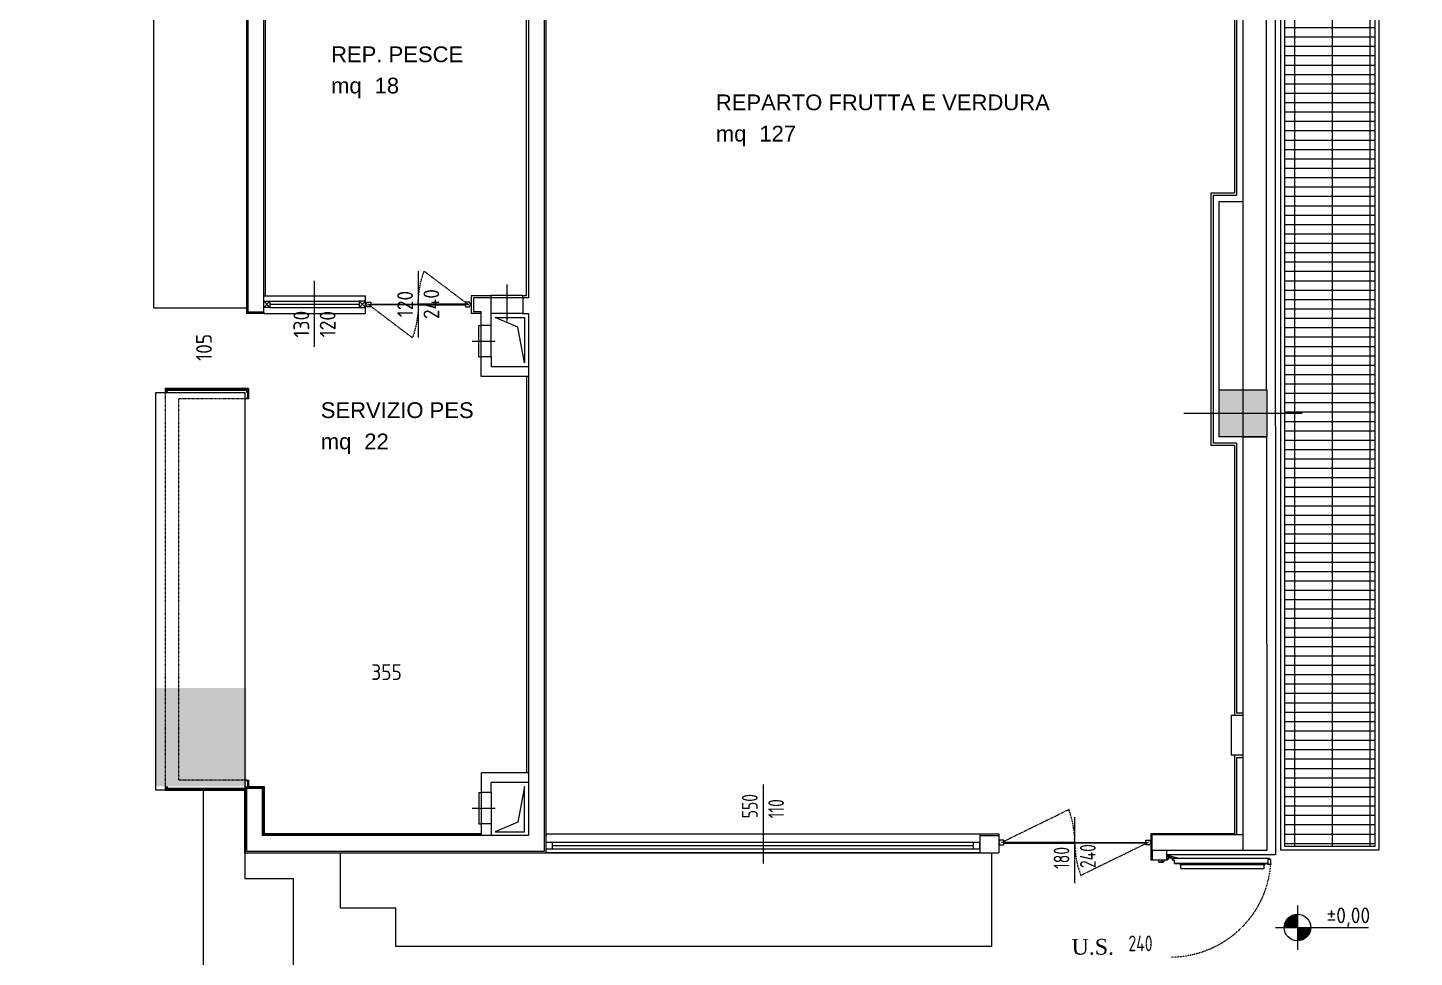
# Model space of a CAD drawing. Header units: millimetres. Extents: x 8265 to 78888, y 1905 to 34251.
# Drawn here: x 44513 to 46272, y 23062 to 24242 of the extents above; entities that cross this region are included whole.
import ezdxf
from ezdxf.enums import TextEntityAlignment as Align

# ---------------------------------------------------------------- set-up
doc = ezdxf.new("R2010")
doc.units = ezdxf.units.MM
doc.linetypes.add('HIDDEN3', pattern=[0.25, 0.125, -0.125])
doc.linetypes.add('HIDDEN4', pattern=[0.125, 0.025, -0.1])
doc.layers.get('Defpoints').update_dxf_attribs({"lineweight": 0})
for name, color, linetype, lineweight in [('410_STRUTTURE_001-AM_0', 7, 'Continuous', 0), ('420_MURATURE_001-AM_0', 4, 'Continuous', 0), ('430_TAVOLATI_001-AM_0', 3, 'Continuous', 0), ('437_RIVESTIMENTI_001-AM_0', 13, 'Continuous', 0), ('439_TESTI_SERRAMENTI_001-AM_0', 11, 'Continuous', 0), ('440_SIMBOLI_001-AM_0', 31, 'Continuous', 0), ('441_SERRAMENTI_001-AM_0', 1, 'Continuous', 0), ('443_GRIGLIE_AERAZIONE_001-AM_0', 6, 'Continuous', 0), ('445_QUOTE_ALTIMETRICHE_001-AM_0', 2, 'Continuous', 0), ('461_SCHEMATICO_0', 11, 'Continuous', 0), ('464_LAY_OUT_TQ_001-AM_0', 2, 'Continuous', 0), ('471_TESTI_POLIGONI_001-AM_0', 221, 'Continuous', 0), ('480_CAMPITURE_SIMB_REI_001-AM_0', 30, 'Continuous', 0), ('490_CAMPITURE_001-AM_0', 9, 'Continuous', 0), ('AM_0', 7, 'Continuous', 50)]:
    doc.layers.add(name, color=color, linetype=linetype, lineweight=lineweight)
doc.styles.add('AREA', font='arial.ttf', dxfattribs={"height": 30})
doc.styles.add('ROMANTIC', font='romantic.ttf')
doc.styles.get("Standard").update_dxf_attribs({"font": 'isocp.shx'})
doc.dimstyles.new('quote al 100', dxfattribs={"dimscale": 100, "dimtxt": 0.2, "dimasz": 0.1, "dimexe": 0.1, "dimexo": 0.5, "dimgap": 0.1, "dimtad": 0, "dimdec": 0, "dimrnd": 0.5, "dimdsep": 46, "dimtxsty": 'Standard', "dimblk": 'ARCHTICK', "dimcen": 0.1, "dimse1": 1, "dimse2": 1, "dimclrd": 256, "dimclre": 256, "dimclrt": 256, "dimadec": 0, "dimazin": 2, "dimtp": 0.1, "dimtm": 0.1, "dimtfac": 0.71, "dimtdec": 0, "dimtmove": 1, "dimatfit": 1, "dimldrblk": 'DOT', "dimfxl": 1, "dimtzin": 0, "dimlwd": -1, "dimlwe": -1, "dimarcsym": 0})
doc.dimstyles.new('Quote Svl', dxfattribs={"dimscale": 100, "dimtxt": 0.2, "dimasz": 0.15, "dimexe": 0, "dimexo": 0.2, "dimgap": 0.1, "dimtad": 1, "dimdec": 0, "dimrnd": 5, "dimdsep": 46, "dimtxsty": 'Standard', "dimblk": 'ARCHTICK', "dimcen": 0.2, "dimse1": 1, "dimse2": 1, "dimsd1": 1, "dimsd2": 1, "dimclrd": 256, "dimclre": 256, "dimclrt": 256, "dimadec": 0, "dimazin": 2, "dimtp": 0.1, "dimtm": 0.1, "dimtfac": 0.71, "dimtdec": 0, "dimtmove": 0, "dimatfit": 3, "dimldrblk": 'ARCHTICK', "dimfxl": 0, "dimtzin": 0, "dimlwd": -1, "dimlwe": -1, "dimarcsym": 0})
doc.dimstyles.new('Quote Svl$0', dxfattribs={"dimscale": 100, "dimtxt": 0.2, "dimasz": 0.15, "dimexe": 0, "dimexo": 0.2, "dimgap": 0.1, "dimtad": 1, "dimdec": 0, "dimdsep": 46, "dimtxsty": 'Standard', "dimblk": 'ARCHTICK', "dimcen": 0.2, "dimse1": 1, "dimse2": 1, "dimsd1": 1, "dimsd2": 1, "dimclrd": 256, "dimclre": 256, "dimclrt": 256, "dimadec": 0, "dimazin": 2, "dimtp": 0.1, "dimtm": 0.1, "dimtfac": 0.71, "dimtdec": 0, "dimtmove": 0, "dimatfit": 3, "dimldrblk": 'ARCHTICK', "dimfxl": 1, "dimtzin": 0, "dimlwd": -1, "dimlwe": -1, "dimarcsym": 0})

# ---------------------------------------------------------------- blocks, each defined once
blk = doc.blocks.new('SALOON_120-(134)')
at = {"linetype": 'HIDDEN4'}
for p, q in [((3.8, 0), (59.6, 42.2)), ((130.2, 0), (74.4, -42.2))]:
    blk.add_line(p, q, dxfattribs=at)
for p, q in [((67, -42.2), (67, 41.8)), ((0, -2.8), (0, 2.8)), ((2.8, 0), (4.8, 0)), ((3.8, 1), (3.8, -1)), ((131.2, 0), (129.2, 0)), ((130.2, 1), (130.2, -1)), ((134, -2.8), (134, 2.8))]:
    blk.add_line(p, q)
for points in [[(7, 0.5), (7, 2.8), (2, 2.8), (0.5, 0), (2, -2.8), (7, -2.8), (7, -0.5)], [(127, 0.5), (127, 2.8), (132, 2.8), (133.5, 0), (132, -2.8), (127, -2.8), (127, -0.5)]]:
    blk.add_lwpolyline(points)
for points in [[(6, -0.5), (67, -0.5), (67, 0.5), (6, 0.5)], [(128, -0.5), (67, -0.5), (67, 0.5), (128, 0.5)]]:
    blk.add_lwpolyline(points, close=True)
for centre, start, end in [((-56.2, 0), 0, 20), ((190.2, 0), 180, 200)]:
    blk.add_arc(centre, 123.2, start, end, dxfattribs=at)
blk = doc.blocks.new('SUP-LOC')
at = {"style": 'AREA'}
blk.add_text('mq', height=20, dxfattribs=at).set_placement((7.7, -17.4))
for tag, p in [('NAME_LOC', (7.7, 22.3)), ('AREA_AREA', (62.9, -17.4))]:
    blk.add_attdef(tag, p, '', height=20, dxfattribs=at)
blk = doc.blocks.new('_ArchTick')
at = {"layer": 'AM_0', "color": 0, "const_width": 0.15}
blk.add_lwpolyline([(-0.5, -0.5), (0.5, 0.5)], dxfattribs=at)
blk = doc.blocks.new('*D291')
at = {"layer": '464_LAY_OUT_TQ_001-AM_0', "transparency": 16777216}
for p, q in [((46325.3, 27352.8), (46325.3, 23131.8)), ((46325.3, 19367.4), (46325.3, 22984.1))]:
    blk.add_line(p, q, dxfattribs=at)
at = {"layer": 'Defpoints', "color": 0, "transparency": 16777216}
for p in [(46098.3, 27352.8, -17.9), (46325.3, 27352.8), (46095.6, 19367.4, -17.9)]:
    blk.add_point(p, dxfattribs=at)
at = {"layer": '464_LAY_OUT_TQ_001-AM_0', "transparency": 16777216, "xscale": 30, "yscale": 30, "zscale": 30}
for p, rotation in [((46325.3, 27352.8), 90), ((46325.3, 19367.4), 270)]:
    blk.add_blockref('_ArchTick', p, dxfattribs=dict(at, rotation=rotation))
at = {"layer": '464_LAY_OUT_TQ_001-AM_0', "transparency": 16777216, "insert": (46325.3, 23058), "char_height": 50, "attachment_point": 5, "rotation": 90}
blk.add_mtext('7986', dxfattribs=at)
blk = doc.blocks.new('_Dot')
at = {"color": 0, "linetype": 'ByBlock', "lineweight": -2}
blk.add_line((-0.5, 0), (-1, 0), dxfattribs=at)
at = {"color": 0, "linetype": 'ByBlock', "const_width": 0.5}
blk.add_lwpolyline([(-0.25, 0, 1), (0.25, 0, 1)], format="xyb", close=True, dxfattribs=at)
blk = doc.blocks.new('PT-21-3-08$PORTA_VAI_VEN_180')
at = {"color": 0, "linetype": 'Continuous'}
for points in [[(6125.6, -9843.21), (6122.6, -9844.71)], [(6122.6, -9844.71), (6122.6, -9849.71)], [(6122.6, -9849.71), (6124.6, -9849.71)], [(6128.6, -9844.71), (6125.6, -9843.21)], [(6125.6, -9849.71), (6128.6, -9849.71)], [(6128.6, -9849.71), (6128.6, -9844.71)], [(6122.6, -10034.7), (6122.6, -10029.7)], [(6122.6, -10029.7), (6124.6, -10029.7)], [(6125.6, -10036.2), (6122.6, -10034.7)], [(6125.6, -10029.7), (6128.6, -10029.7)], [(6128.6, -10034.7), (6125.6, -10036.2)], [(6128.6, -10029.7), (6128.6, -10034.7)]]:
    blk.add_lwpolyline(points, dxfattribs=at)
for points in [[(6124.6, -9848.71), (6124.6, -9939.71), (6125.6, -9939.71), (6125.6, -9848.71)], [(6124.6, -10030.7), (6124.6, -9939.71), (6125.6, -9939.71), (6125.6, -10030.7)]]:
    blk.add_lwpolyline(points, close=True, dxfattribs=at)
at = {"linetype": 'HIDDEN4'}
for points in [[(6125.6, -9846.51), (6167.6, -9932.31)], [(6125.6, -9939.71), (6139.6, -9938.91)], [(6139.6, -9938.91), (6153.6, -9936.41)], [(6153.6, -9936.41), (6167.6, -9932.31)], [(6096.6, -9943.01), (6083.6, -9947.21)], [(6125.6, -10033), (6083.6, -9947.21)], [(6110.6, -9940.61), (6096.6, -9943.01)], [(6125.6, -9939.71), (6110.6, -9940.61)]]:
    blk.add_lwpolyline(points, dxfattribs=at)
blk = doc.blocks.new('*D270')
at = {"layer": 'Defpoints', "color": 0, "transparency": 16777216}
for p in [(44790.2, 23404.2, 0), (45145.7, 23404.2, 4), (45145.7, 23404.2)]:
    blk.add_point(p, dxfattribs=at)
at = {"layer": '464_LAY_OUT_TQ_001-AM_0', "transparency": 16777216, "insert": (44968, 23424.2), "char_height": 20, "attachment_point": 5}
blk.add_mtext('355', dxfattribs=at)
blk = doc.blocks.new('*D271')
at = {"layer": 'Defpoints', "color": 0, "transparency": 16777216}
for p in [(44740, 23888.7, -0.8), (44756.3, 23888.7), (44740, 23784.2, 0)]:
    blk.add_point(p, dxfattribs=at)
at = {"layer": '464_LAY_OUT_TQ_001-AM_0', "transparency": 16777216, "insert": (44736.3, 23836.5), "char_height": 20, "attachment_point": 5, "rotation": 90}
blk.add_mtext('105', dxfattribs=at)
blk = doc.blocks.new('*D272')
at = {"layer": 'Defpoints', "color": 0, "transparency": 16777216}
for p in [(43991.7, 23432.9), (43991.7, 23347.8), (44675.2, 23341.7)]:
    blk.add_point(p, dxfattribs=at)
at = {"layer": '464_LAY_OUT_TQ_001-AM_0', "transparency": 16777216, "insert": (44333.5, 23452.9), "char_height": 20, "attachment_point": 5}
blk.add_mtext('685', dxfattribs=at)
blk = doc.blocks.new('QUOTA_ALT')
for points in [[(0, 0), (0, 22.5, 0.414214), (-22.5, 0)], [(22.5, 0), (0, 0), (0, -22.5, 0.414214)]]:
    blk.add_hatch(color=256).paths.add_polyline_path(points)
for p, q in [((0, 37.5), (0, -37.5)), ((-37.5, 0), (120, 0))]:
    blk.add_line(p, q)
blk.add_circle((0, 0), 22.5)
blk.add_attdef('QUOTA', text='', height=22.5).set_placement((120, 7.5), align=Align.RIGHT)
blk = doc.blocks.new('*D256')
at = {"layer": 'Defpoints', "color": 0, "transparency": 16777216}
for p in [(45544.7, 23075.7, 20.8), (45550.7, 23075.7), (45544.7, 22842.3, 0)]:
    blk.add_point(p, dxfattribs=at)
at = {"layer": '464_LAY_OUT_TQ_001-AM_0', "transparency": 16777216, "insert": (45530.7, 22959), "char_height": 20, "attachment_point": 5, "rotation": 90}
blk.add_mtext('235', dxfattribs=at)
blk = doc.blocks.new('*D259')
at = {"layer": 'Defpoints', "color": 0, "transparency": 16777216}
for p in [(45300.3, 23075.7), (45323.3, 23075.7, 20.8), (45323.3, 22440.4, -11.6)]:
    blk.add_point(p, dxfattribs=at)
at = {"layer": '464_LAY_OUT_TQ_001-AM_0', "transparency": 16777216, "insert": (45280.3, 22758), "char_height": 20, "attachment_point": 5, "rotation": 90}
blk.add_mtext('635', dxfattribs=at)
blk = doc.blocks.new('*D264')
at = {"layer": 'Defpoints', "color": 0, "transparency": 16777216}
for p in [(45687.2, 23075.7, 20.8), (45687.2, 23075.7), (45687.2, 22248.6, -11.6)]:
    blk.add_point(p, dxfattribs=at)
at = {"layer": '464_LAY_OUT_TQ_001-AM_0', "transparency": 16777216, "insert": (45667.2, 22662.1), "char_height": 20, "attachment_point": 5, "rotation": 90}
blk.add_mtext('825', dxfattribs=at)

msp = doc.modelspace()

# ---------------------------------------------------------------- hatches: boundary and pattern name
at = {"layer": '410_STRUTTURE_001-AM_0'}
msp.add_hatch(color=256, dxfattribs=at).paths.add_polyline_path([(46024.6, 23722.8), (46024.6, 23782.8), (46084.8, 23782.8), (46084.8, 23722.8)])
at = {"layer": '443_GRIGLIE_AERAZIONE_001-AM_0'}
h = msp.add_hatch(dxfattribs=at)
h.set_pattern_fill('GRATE', color=253, scale=15, style=0)
h.set_pattern_definition([(0, (49692.392, 18313.302), (0, 11.90625), []), (90, (49692.39, 18313.3), (-47.625, 3e-15), [])])
h.paths.add_polyline_path([(46221.8, 25561.6), (46107.8, 25561.6), (46107.8, 23203), (46221.8, 23203)])
at = {"layer": '490_CAMPITURE_001-AM_0'}
msp.add_hatch(color=253, dxfattribs=at).paths.add_polyline_path([(44790.2, 23404.2), (44675.2, 23404.2), (44675.2, 23279.2), (44790.2, 23279.2)])

# ---------------------------------------------------------------- linework, layer by layer
at = {"layer": '410_STRUTTURE_001-AM_0'}
for p, q in [((46054.7, 23677.8), (46054.7, 23827.8)), ((45979.6, 23752.8), (46129.8, 23752.8))]:
    msp.add_line(p, q, dxfattribs=at)
msp.add_lwpolyline([(46024.6, 23722.8), (46024.6, 23782.8), (46084.8, 23782.8), (46084.8, 23722.8)], close=True, dxfattribs=at)
at = {"layer": '420_MURATURE_001-AM_0'}
for p, q in [((46054.6, 24722.8), (46054.6, 23782.8)), ((46084.6, 23782.8), (46084.6, 24722.8)), ((46054.6, 23782.8), (46084.6, 23782.8))]:
    msp.add_line(p, q, dxfattribs=at)
msp.add_lwpolyline([(46054.8, 23197.9), (46054.8, 23722.8), (46084.6, 23722.8), (46084.8, 23197.9)], close=True, dxfattribs=at)
at = {"layer": '430_TAVOLATI_001-AM_0', "linetype": 'Continuous'}
for p, q in [((46095.6, 25576), (46095.7, 23192.1)), ((46046.6, 24554.7), (46046.6, 24029.8)), ((46016.6, 24029.8), (46016.6, 23714.8)), ((46016.6, 24029.8), (46046.6, 24029.8)), ((46024.6, 24021.8), (46054.6, 24021.8)), ((46024.6, 23722.8), (46024.6, 24021.8)), ((46046.6, 23714.8), (46016.6, 23714.8)), ((46046.6, 23714.8), (46046.6, 23372)), ((46054.8, 23372), (46046.6, 23372)), ((46046.6, 23316), (46046.6, 23217.5)), ((46046.6, 23316), (46054.8, 23316)), ((44790.2, 23276.7), (44790.2, 23196.7)), ((45148.2, 23216.7), (44810.2, 23216.7)), ((45720.7, 23216.3), (45720.7, 23194.7)), ((45744.7, 23216.3), (45720.7, 23216.3)), ((45744.7, 23216.3), (45744.7, 23194.7)), ((46054.8, 23217.5), (45939.3, 23217.5)), ((45939.3, 23197.9), (45939.3, 23217.5)), ((44790.2, 23196.7), (45168.2, 23196.7)), ((45720.7, 23194.7), (45744.7, 23194.7)), ((46054.8, 23197.9), (45939.3, 23197.9)), ((45939.3, 23197.9), (45939.3, 23186.1)), ((45958, 23186.1), (45958, 23197.9)), ((46095.7, 23192.1), (45958, 23192.1)), ((45939.3, 23186.1), (45958, 23186.1))]:
    msp.add_line(p, q, dxfattribs=at)
at = {"layer": '430_TAVOLATI_001-AM_0'}
for p, q in [((44792.1, 25276.4), (44792.1, 23881.2)), ((45168.2, 23196.7), (45168.2, 24485.5)), ((44812.1, 23881.2), (44812.1, 24465.5)), ((45148.2, 24465.5), (45148.2, 23899.5)), ((45100.7, 23899.5), (45078.2, 23899.5)), ((45078.2, 23899.5), (45078.2, 23882)), ((45148.2, 23899.5), (45140.7, 23899.5)), ((44812.1, 23881.2), (44792.1, 23881.2)), ((45078.2, 23882), (45088.2, 23882)), ((45140.7, 23879.5), (45148.2, 23879.5)), ((45148.2, 23879.5), (45148.2, 23216.7)), ((44790.2, 23781.7), (44689.7, 23781.7)), ((44790.2, 23781.7), (44790.2, 23779.2)), ((44689.7, 23279.2), (44689.7, 23276.7)), ((44689.7, 23276.7), (44790.2, 23276.7)), ((44790.2, 23276.7), (44790.2, 23279.2)), ((44790.2, 23276.7), (44810.2, 23276.7)), ((44810.2, 23276.7), (44810.2, 23216.7))]:
    msp.add_line(p, q, dxfattribs=at)
at = {"layer": '430_TAVOLATI_001-AM_0', "linetype": 'HIDDEN3', "ltscale": 0.5}
msp.add_line((44689.7, 23781.7), (44689.7, 23779.2), dxfattribs=at)
at = {"layer": '430_TAVOLATI_001-AM_0'}
for points in [[(45100.7, 23864.5), (45100.7, 23899.5)], [(45140.7, 23899.5), (45140.7, 23879.5)], [(45088.2, 23864.5), (45088.2, 23882)], [(45100.7, 23864.5), (45088.2, 23864.5)], [(45088.2, 23799.5), (45088.2, 23824.5)], [(45100.7, 23824.5), (45088.2, 23824.5)], [(45100.7, 23824.5), (45100.7, 23812)], [(45148.2, 23812), (45100.7, 23812)], [(45148.2, 23799.5), (45088.2, 23799.5)], [(45088.2, 23296.4), (45088.2, 23271.4)], [(45148.2, 23296.4), (45088.2, 23296.4)], [(45100.7, 23271.4), (45100.7, 23283.9)], [(45148.2, 23283.9), (45100.7, 23283.9)], [(45100.7, 23271.4), (45088.2, 23271.4)], [(45088.2, 23231.4), (45088.2, 23216.7)], [(45100.7, 23231.4), (45088.2, 23231.4)], [(45100.7, 23231.4), (45100.7, 23216.7)]]:
    msp.add_lwpolyline(points, dxfattribs=at)
at = {"layer": '437_RIVESTIMENTI_001-AM_0'}
for p, q in [((44790.6, 23879.5), (44790.6, 25277.9)), ((46043.8, 24554.7), (46043.8, 24032.8)), ((45170.7, 23194.7), (45170.7, 24485.5)), ((45145.7, 23902), (45145.7, 24463)), ((44814.6, 23902), (44814.6, 24406)), ((46013.8, 24032.8), (46043.8, 24032.8)), ((46013.8, 24032.8), (46013.8, 23711.8)), ((45100.7, 23902), (45075.2, 23902)), ((45075.2, 23902), (45075.2, 23879.5)), ((45145.7, 23902), (45140.7, 23902)), ((44812.1, 23879.5), (44790.6, 23879.5)), ((44812.1, 23881.2), (44812.1, 23879.5)), ((45088.2, 23879.5), (45075.2, 23879.5)), ((45145.7, 23799.5), (45145.7, 23296.4)), ((44792.7, 23784.2), (44687.2, 23784.2)), ((44687.2, 23784.2), (44687.2, 23779.2)), ((44791.7, 23783.2), (44688.2, 23783.2)), ((44688.2, 23783.2), (44688.2, 23779.2)), ((44791.7, 23772.2), (44790.2, 23772.2)), ((44792.7, 23771.2), (44790.2, 23771.2)), ((44791.7, 23783.2), (44791.7, 23772.2)), ((44792.7, 23784.2), (44792.7, 23771.2)), ((46043.8, 23711.8), (46013.8, 23711.8)), ((46043.8, 23711.8), (46043.8, 23369)), ((46043.8, 23319), (46043.8, 23219.1)), ((44687.2, 23279.2), (44687.2, 23274.2)), ((44688.2, 23279.2), (44688.2, 23275.2)), ((44688.2, 23275.2), (44788.7, 23275.2)), ((44788.7, 23275.2), (44788.7, 23194.7)), ((44790.2, 23287.2), (44792.7, 23287.2)), ((44790.2, 23286.2), (44791.7, 23286.2)), ((44791.7, 23278.2), (44811.7, 23278.2)), ((44792.7, 23279.2), (44812.7, 23279.2)), ((44811.7, 23278.2), (44811.7, 23218.2)), ((44812.7, 23279.2), (44812.7, 23219.2)), ((44687.2, 23274.2), (44787.7, 23274.2)), ((44787.7, 23274.2), (44787.7, 23194.7)), ((44811.7, 23218.2), (45088.2, 23218.2)), ((44812.7, 23219.2), (45088.2, 23219.2)), ((45170.7, 23218.9), (45170.7, 23216.3)), ((45720.7, 23218.9), (45720.7, 23216.3)), ((45720.7, 23218.9), (45744.7, 23218.9)), ((45744.7, 23218.9), (45744.7, 23216.3)), ((46043.8, 23219.1), (45937.7, 23219.1)), ((45937.7, 23219.1), (45937.7, 23186.1)), ((44787.7, 23194.7), (45170.7, 23194.7)), ((45937.7, 23186.1), (45939.3, 23186.1))]:
    msp.add_line(p, q, dxfattribs=at)
at = {"layer": '437_RIVESTIMENTI_001-AM_0', "linetype": 'HIDDEN3'}
for p, q in [((44687.2, 23779.2), (44687.2, 23279.2)), ((44704.2, 23771.2), (44704.2, 23287.2)), ((44790.2, 23771.2), (44704.2, 23771.2)), ((44790.2, 23287.2), (44704.2, 23287.2))]:
    msp.add_line(p, q, dxfattribs=at)
at = {"layer": '437_RIVESTIMENTI_001-AM_0'}
for points in [[(44791.7, 23286.2), (44791.7, 23278.2)], [(44792.7, 23287.2), (44792.7, 23279.2)]]:
    msp.add_lwpolyline(points, dxfattribs=at)
at = {"layer": '439_TESTI_SERRAMENTI_001-AM_0', "linetype": 'Continuous'}
msp.add_lwpolyline([(45841.2, 23156.2), (45841.2, 23240.2)], dxfattribs=at)
at = {"layer": '440_SIMBOLI_001-AM_0'}
for p, q in [((45100.7, 23899.5), (45100.7, 23902.5)), ((45140.7, 23899.5), (45140.7, 23902.5)), ((45085.2, 23864.5), (45088.2, 23864.5)), ((45085.2, 23824.5), (45088.2, 23824.5)), ((45085.2, 23271.4), (45088.2, 23271.4)), ((45085.2, 23231.4), (45088.2, 23231.4))]:
    msp.add_line(p, q, dxfattribs=at)
for points in [[(45120.7, 23916.4), (45120.7, 23869.6)], [(45140.7, 23902.5), (45100.7, 23902.5)], [(45140.7, 23899.5), (45100.7, 23899.5)], [(45140.7, 23879.5), (45100.7, 23879.5)], [(45085.2, 23824.5), (45085.2, 23864.5)], [(45088.2, 23824.5), (45088.2, 23864.5)], [(45100.7, 23824.5), (45100.7, 23864.5)], [(45076.6, 23844.5), (45105.6, 23844.5)], [(45085.2, 23271.4), (45085.2, 23231.4)], [(45088.2, 23271.4), (45088.2, 23231.4)], [(45100.7, 23271.4), (45100.7, 23231.4)], [(45076.6, 23251.4), (45105.6, 23251.4)]]:
    msp.add_lwpolyline(points, dxfattribs=at)
for points in [[(45143.2, 23817), (45134.7, 23862), (45105.7, 23874.5), (45143.2, 23874.5)], [(46039.7, 23319), (46054.8, 23319), (46054.8, 23369), (46039.7, 23369)], [(45143.2, 23278.9), (45134.7, 23233.9), (45105.7, 23221.4), (45143.2, 23221.4)]]:
    msp.add_lwpolyline(points, close=True, dxfattribs=at)
at = {"layer": '441_SERRAMENTI_001-AM_0', "linetype": 'Continuous'}
for p, q in [((44812.1, 23902), (44941.2, 23902)), ((44812.1, 23895), (44820.1, 23895)), ((44812.1, 23895), (44820.1, 23887)), ((44812.1, 23887), (44820.1, 23895)), ((44820.1, 23895), (44820.1, 23887)), ((44820.1, 23895), (44933.2, 23895)), ((44933.2, 23891), (44820.1, 23891)), ((44941.2, 23895), (44933.2, 23895)), ((44933.2, 23895), (44933.2, 23887)), ((44933.2, 23895), (44941.2, 23887)), ((44933.2, 23887), (44941.2, 23895)), ((44820.1, 23887), (44812.1, 23887)), ((44820.1, 23887), (44933.2, 23887)), ((44933.2, 23887), (44941.2, 23887)), ((45445.7, 23281.5), (45445.7, 23181.4)), ((45170.7, 23218.9), (45720.7, 23218.9)), ((45720.7, 23207.9), (45170.7, 23207.9)), ((45170.7, 23199.9), (45170.7, 23207.9)), ((45178.7, 23199.9), (45178.7, 23207.9)), ((45712.7, 23199.9), (45712.7, 23207.9)), ((45720.7, 23199.9), (45720.7, 23207.9)), ((45170.7, 23199.9), (45720.7, 23199.9)), ((45720.7, 23194.7), (45170.7, 23194.7)), ((45178.7, 23203.9), (45712.7, 23203.9))]:
    msp.add_line(p, q, dxfattribs=at)
at = {"layer": '441_SERRAMENTI_001-AM_0', "extrusion": (0, 0, -1)}
for p, q in [((45958, 23191.1), (45958, 23189.7)), ((45958.3, 23189.7), (45958, 23189.7)), ((45958, 23185.7), (45958, 23187.3)), ((45958.2, 23191.3), (45960.3, 23191.3)), ((45958.2, 23187.5), (45960.1, 23187.5)), ((45958.3, 23190.9), (45958.3, 23189.7)), ((45958.3, 23185.5), (45958.3, 23187.1)), ((45958.4, 23191), (45960.1, 23191)), ((45958.4, 23187.2), (45960.3, 23187.2)), ((45960.2, 23187.6), (45960.2, 23190.9)), ((45960.5, 23187.4), (45960.5, 23191.1)), ((45963.1, 23190.8), (45960.5, 23190.8)), ((45963.1, 23188.2), (45960.5, 23188.2)), ((45963.3, 23189.5), (45961.7, 23189.5)), ((45962.5, 23190.3), (45962.5, 23188.7)), ((45963.6, 23190.2), (45963.1, 23190.8)), ((45963.1, 23188.2), (45963.6, 23188.7)), ((45963.8, 23188), (45963.1, 23188.2)), ((45963.3, 23190.6), (45972, 23188.5)), ((45963.6, 23188.7), (45963.6, 23190.2)), ((45965.3, 23188), (45963.8, 23188)), ((45965.3, 23185.6), (45965.3, 23187.3)), ((46088, 23187.5), (45965.5, 23187.5)), ((46088, 23187.4), (45965.5, 23187.4)), ((45965.5, 23185.6), (45965.5, 23187.3)), ((45972, 23187.5), (45972, 23188.5)), ((46086.5, 23181.3), (46086.5, 23186.4)), ((46088, 23186.7), (46086.7, 23186.7)), ((46086.7, 23181), (46086.7, 23186.5)), ((46089.8, 23186.5), (46086.7, 23186.5)), ((46088.1, 23186.7), (46088.1, 23187.3)), ((46088.2, 23186.5), (46088.2, 23187.3)), ((46089.8, 23181), (46089.8, 23186.5)), ((45947.7, 23182.8), (45947.7, 23185.4)), ((45948.8, 23185.6), (45947.9, 23185.6)), ((45953.7, 23182.6), (45947.9, 23182.6)), ((45948, 23183), (45948, 23185.2)), ((45948.8, 23185.3), (45948.1, 23185.3)), ((45953.7, 23182.9), (45948.1, 23182.9)), ((45948.8, 23185.3), (45948.8, 23185.6)), ((45951.5, 23183.1), (45951.5, 23185.4)), ((45957.9, 23185.6), (45951.7, 23185.6)), ((45951.8, 23183.3), (45951.8, 23185.2)), ((45958.1, 23185.3), (45951.9, 23185.3)), ((45953.7, 23183.2), (45951.9, 23183.2)), ((45953.7, 23182.6), (45953.7, 23183.2)), ((45953.8, 23183.2), (45953.7, 23183.2)), ((45954.1, 23185), (45954.1, 23183.5)), ((45967.5, 23185.6), (45965.5, 23185.6)), ((45967.5, 23185.4), (45965.5, 23185.4)), ((45967.7, 23181.3), (45967.7, 23185.2)), ((45967.8, 23181.3), (45967.8, 23185.2)), ((46086.5, 23181.2), (45967.9, 23181.2)), ((45967.9, 23181.1), (46086.7, 23181.1)), ((45974.9, 23180.2), (45974.9, 23181.1)), ((45975.1, 23180), (46082.4, 23180)), ((45975.9, 23175.1), (45975.9, 23180)), ((45976.1, 23174.9), (46081.4, 23174.9)), ((46081.6, 23175.1), (46081.6, 23180)), ((46082.6, 23180.2), (46082.6, 23181.1)), ((46086.2, 23180), (46086.2, 23181)), ((46086.7, 23181), (46086.2, 23181)), ((46090.3, 23180), (46086.2, 23180)), ((46090.3, 23181), (46089.8, 23181)), ((46090.3, 23180), (46090.3, 23181))]:
    msp.add_line(p, q, dxfattribs=at)
at = {"layer": '441_SERRAMENTI_001-AM_0', "linetype": 'Continuous'}
for points in [[(44876.6, 23837.2), (44876.6, 23921.2)], [(44941.2, 23879.5), (44941.2, 23902)], [(44812.1, 23879.5), (44941.2, 23879.5)]]:
    msp.add_lwpolyline(points, dxfattribs=at)
at = {"layer": '441_SERRAMENTI_001-AM_0'}
for centre, major_axis, start_param, end_param in [((45958.2, 23191.1, 11.3), (0.145, -0.145), 2.356194, 3.926991), ((45958.2, 23187.3, 11.3), (0.145, -0.145), 2.356194, 3.926991), ((45958.4, 23190.9, 11.3), (-0.0725, -0.0725), 3.926991, 5.497787), ((45958.4, 23187.1, 11.3), (-0.0725, -0.0725), 3.926991, 5.497787), ((45960.1, 23190.9, 11.3), (-0.0725, -0.0725), 2.356194, 3.926991), ((45960.1, 23187.6, 11.3), (0.0725, -0.0725), -0.785398, 0.785398), ((45960.3, 23191.1, 11.3), (-0.145, -0.145), 2.356194, 3.926991), ((45960.3, 23187.4, 11.3), (0.145, -0.145), -0.785398, 0.785398), ((45962.5, 23189.5, 11.3), (-0.435, -0.435), 3.926991, 10.210176), ((45965.3, 23187.5, 11.3), (-0.362, -0.362), 2.356194, 3.926991), ((45965.5, 23187.3, 11.3), (0.145, -0.145), 2.356194, 3.926991), ((45965.5, 23187.3, 11.3), (0.0362, -0.0362), 2.356194, 3.926991), ((46086.7, 23186.4, 11.3), (0.145, -0.145), 2.356194, 3.926991), ((46088, 23187.3, 11.3), (-0.145, -0.145), 2.356194, 3.926991), ((46088, 23187.3, 11.3), (0.0362, -0.0362), 0.785398, 2.356194), ((46088, 23186.7, 11.3), (-0.0362, -0.0362), 0.785398, 2.356194), ((45947.9, 23185.4, 11.3), (-0.145, -0.145), 3.926991, 5.497787), ((45947.9, 23182.8, 11.3), (0.145, -0.145), 3.926991, 5.497787), ((45947.7, 23185.9, 11.3), (0.268, -0.268), 0.043108, 1.527688), ((45948.1, 23185.2, 11.3), (-0.0725, -0.0725), 3.926991, 5.497787), ((45948.1, 23183, 11.3), (0.0725, -0.0725), 3.926991, 5.497787), ((45949.1, 23185.9, 11.3), (-0.268, -0.268), 4.755497, 6.240077), ((45951.7, 23185.4, 11.3), (0.145, -0.145), 2.356194, 3.926991), ((45951.7, 23183.1, 11.3), (-0.145, -0.145), 5.497787, 7.068583), ((45951.9, 23185.2, 11.3), (0.0725, -0.0725), 2.356194, 3.926991), ((45951.9, 23183.3, 11.3), (-0.0725, -0.0725), 5.497787, 7.068583), ((45953.8, 23185, 11.3), (0.217, -0.217), 0.785398, 2.356194), ((45953.8, 23183.5, 11.3), (-0.217, -0.217), 0.785398, 2.356194), ((45957.9, 23185.7, 11.3), (-0.0725, -0.0725), 0.785398, 2.356194), ((45958.1, 23185.5, 11.3), (0.145, -0.145), -0.785398, 0.785398), ((45965.5, 23185.6, 11.3), (-0.145, -0.145), 5.497787, 7.068583), ((45965.5, 23185.6, 11.3), (-0.0362, -0.0362), 5.497787, 7.068583), ((45967.5, 23185.2, 11.3), (-0.254, -0.254), 2.356194, 3.926991), ((45967.5, 23185.2, 11.3), (-0.145, -0.145), 2.356194, 3.926991), ((45967.9, 23181.3, 11.3), (-0.145, -0.145), 5.497787, 7.068583), ((45967.9, 23181.3, 11.3), (0.0362, -0.0362), 3.926991, 5.497787), ((45975.1, 23180.2, 11.3), (-0.145, -0.145), 5.497787, 7.068583), ((45976.1, 23175.1, 11.3), (-0.145, -0.145), 5.497787, 7.068583), ((46081.4, 23175.1, 11.3), (0.145, -0.145), -0.785398, 0.785398), ((46082.4, 23180.2, 11.3), (0.145, -0.145), -0.785398, 0.785398), ((46086.5, 23181.3, 11.3), (-0.0362, -0.0362), 0.785398, 2.356194)]:
    msp.add_ellipse(centre, major_axis=major_axis, ratio=1, start_param=start_param, end_param=end_param, dxfattribs=at)
at = {"layer": '441_SERRAMENTI_001-AM_0', "linetype": 'HIDDEN4', "extrusion": (0, 0, -1)}
msp.add_ellipse((45962.4, 23189.6, 11.3), major_axis=(-90.1, -90.1), ratio=1, start_param=3.971875, end_param=5.497294, dxfattribs=at)
at = {"layer": '443_GRIGLIE_AERAZIONE_001-AM_0', "ltscale": 0.01}
msp.add_lwpolyline([(46102.8, 23198), (46102.8, 25566.6), (46226.8, 25566.6), (46226.8, 23198)], close=True, dxfattribs=at)
at = {"layer": '443_GRIGLIE_AERAZIONE_001-AM_0'}
msp.add_lwpolyline([(46107.8, 23203), (46107.8, 25561.6), (46221.8, 25561.6), (46221.8, 23203)], close=True, dxfattribs=at)
at = {"layer": '461_SCHEMATICO_0'}
for points in [[(44790.6, 23886.3), (44672.6, 23886.3), (44672.6, 25267.3), (44790.6, 25267.3)], [(44788.2, 23274.2), (44675.2, 23274.2), (44675.2, 23779.2), (44788.2, 23779.2)], [(44849.7, 21800.2), (44735.7, 21800.2), (44735.7, 23274.2), (44788.2, 23274.2), (44788.2, 23162.2), (44849.7, 23162.2)], [(44909.7, 23194.7), (45735.7, 23194.7), (45735.7, 23075.7), (44979.7, 23075.7), (44979.7, 23124.7), (44909.7, 23124.7)]]:
    msp.add_lwpolyline(points, close=True, dxfattribs=at)

# ---------------------------------------------------------------- block references
at = {"layer": '441_SERRAMENTI_001-AM_0', "xscale": -1, "rotation": 180}
msp.add_blockref('SALOON_120-(134)', (44941.2, 23891), dxfattribs=at)
at = {"layer": '441_SERRAMENTI_001-AM_0', "linetype": 'Continuous', "rotation": 89.99970000028247}
msp.add_blockref('PT-21-3-08$PORTA_VAI_VEN_180', (35901.5, 17082.4), dxfattribs=at)
at = {"layer": '445_QUOTE_ALTIMETRICHE_001-AM_0'}
ref = msp.add_blockref('QUOTA_ALT', (46123.8, 23099.9), dxfattribs=dict(at, xscale=0.75, yscale=0.75, zscale=0.75))
ref.add_attrib('QUOTA', '%%P0,00', dxfattribs={"layer": '0', "height": 20}).set_placement((46216, 23105.4), align=Align.RIGHT)
at = {"layer": '471_TESTI_POLIGONI_001-AM_0'}
for p, values in [((44889.9, 24176.3), {'NAME_LOC': 'REP. PESCE', 'AREA_AREA': '18'}), ((45378.1, 24115.3), {'NAME_LOC': 'REPARTO FRUTTA E VERDURA', 'AREA_AREA': '127'}), ((44876.8, 23724.5), {'NAME_LOC': 'SERVIZIO PES', 'AREA_AREA': '22'})]:
    msp.add_blockref('SUP-LOC', p, dxfattribs=at).add_auto_attribs(values)

# ---------------------------------------------------------------- texts
at = {"layer": '439_TESTI_SERRAMENTI_001-AM_0', "linetype": 'Continuous', "width": 0.8}
for s, rotation, p in [('550', 89.9997, (45438.9, 23238.7, -1)), ('110', 89.9997, (45472.3, 23238.7, -1)), ('240', 89.9997, (45867.8, 23175.4, -0.1)), ('180', 89.9997, (45834.4, 23174.4, -0.1)), ('240', 359.9997, (45909.4, 23069.8, -9.7))]:
    msp.add_text(s, height=20, rotation=rotation, dxfattribs=at).set_placement(p)
at = {"layer": '439_TESTI_SERRAMENTI_001-AM_0', "char_height": 20, "width": 51.162, "attachment_point": 5, "rotation": 90}
for s, insert in [('120\\P240', (45008.2, 23891.5, -1.4)), ('130\\P120', (44876.6, 23866, 0))]:
    msp.add_mtext(s, dxfattribs=dict(at, insert=insert))
at = {"layer": '480_CAMPITURE_SIMB_REI_001-AM_0', "linetype": 'Continuous', "style": 'ROMANTIC'}
msp.add_text('U.S.', height=20, dxfattribs=at).set_placement((45864.1, 23075.5, 3.1), align=Align.MIDDLE_CENTER)

# ---------------------------------------------------------------- dimensions: what is measured, and where the dimension line sits
at = {"layer": '464_LAY_OUT_TQ_001-AM_0'}
for base, p1, p2, dimstyle, override, picture, middle in [((46325.3, 27352.8), (46095.6, 19367.4, -17.9), (46098.3, 27352.8, -17.9), 'quote al 100', {"dimtxt": 0.5, "dimasz": 0.3}, '*D291', (46325.3, 23058)), ((44756.2859, 23888.722), (44739.9738, 23784.2253, -0.0379), (44739.9738, 23888.722, -0.8211), 'Quote Svl', {"dimtix": 1}, '*D271', (44756.2859, 23836.4737))]:
    dim = msp.add_linear_dim(base=base, p1=p1, p2=p2, angle=90, dimstyle=dimstyle, override=override, dxfattribs=at)
    dim.commit()
    dim.dimension.update_dxf_attribs({"geometry": picture, "text_midpoint": middle, "dimtype": 160})
dim = msp.add_linear_dim(base=(43991.6835, 23432.8519), p1=(44675.2238, 23341.7253), p2=(43991.6835, 23347.7989), dimstyle='Quote Svl', override={"dimtix": 1}, dxfattribs=at)
dim.commit()
dim.dimension.update_dxf_attribs({"geometry": '*D272', "text_midpoint": (44333.4536, 23452.8519)})
dim = msp.add_linear_dim(base=(45145.7225, 23404.235), p1=(44790.2238, 23404.2253, -0.0379), p2=(45145.7225, 23404.235, 4.0162), dimstyle='Quote Svl', dxfattribs=at)
dim.commit()
dim.dimension.update_dxf_attribs({"geometry": '*D270', "text_midpoint": (44967.9731, 23424.235)})
for base, p1, p2, picture, middle in [((45300.3, 23075.7), (45323.3, 22440.4, -11.6), (45323.3, 23075.7, 20.8), '*D259', (45280.3, 22758)), ((45550.7, 23075.7), (45544.7, 22842.3, 0), (45544.7, 23075.7, 20.8), '*D256', (45530.7, 22959)), ((45687.2, 23075.7), (45687.2, 22248.6, -11.6), (45687.2, 23075.7, 20.8), '*D264', (45667.2, 22662.1))]:
    dim = msp.add_linear_dim(base=base, p1=p1, p2=p2, angle=90, dimstyle='Quote Svl$0', override={"dimrnd": 5, "dimtix": 1, "dimfxl": 0}, dxfattribs=at)
    dim.commit()
    dim.dimension.update_dxf_attribs({"geometry": picture, "text_midpoint": middle})

doc.saveas('drawing.dxf')
